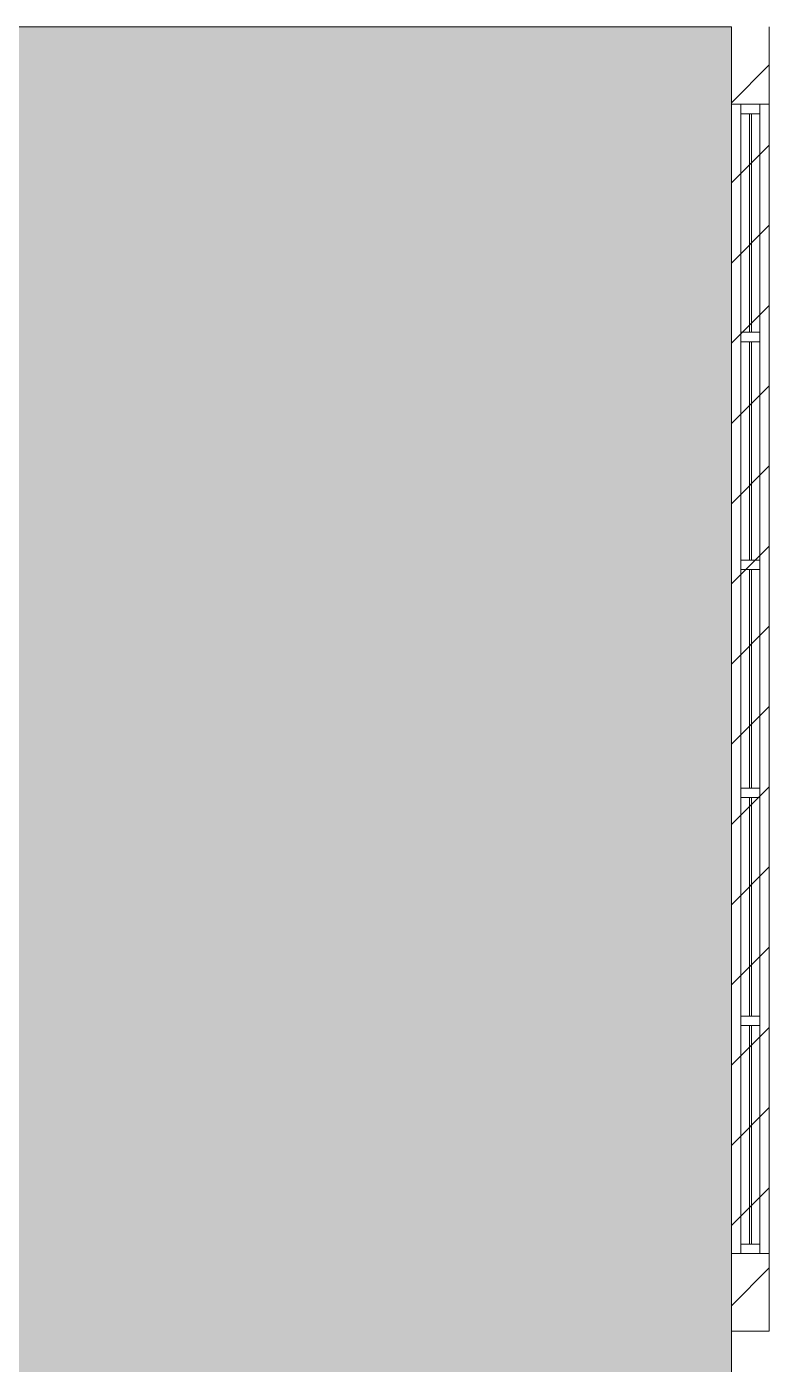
# Model space of a CAD drawing. Header units: millimetres. Extents: x -4000 to 187956, y -58990 to 162485.
# Drawn here: x 56223 to 60224, y 111825 to 118900 of the extents above; entities that cross this region are included whole.
import ezdxf

# ---------------------------------------------------------------- set-up
doc = ezdxf.new("R2010")
doc.units = ezdxf.units.MM
for name, color, linetype, lineweight in [('A-FLOR', 192, 'Continuous', 13), ('A-FLOR-PATT', 8, 'Continuous', 13), ('A-GLAZ-CURT', 52, 'Continuous', 9), ('A-GLAZ-CWMG', 51, 'Continuous', 9), ('A-WALL', 113, 'Continuous', 13), ('A-WALL-PATT', 111, 'Continuous', 13)]:
    doc.layers.add(name, color=color, linetype=linetype, lineweight=lineweight)

# ---------------------------------------------------------------- blocks, each defined once
blk = doc.blocks.new('System Panel - System Panel1-380616-0_000')
at = {"layer": 'A-GLAZ-CURT', "color": 253}
for p, q in [((-578, 5), (578, 5)), ((578, -5), (-578, -5))]:
    blk.add_line(p, q, dxfattribs=at)
at = {"layer": 'A-GLAZ-CURT', "color": 254}
for p, q in [((578, 5), (-578, 5)), ((-578, -5), (-578, 5)), ((-578, 5), (-578, -5)), ((578, 5), (578, -5)), ((578, 5), (578, -5)), ((-578, -5), (578, -5))]:
    blk.add_line(p, q, dxfattribs=at)
blk = doc.blocks.new('Rectangular Mullion - 50 x 100-349630-0_000')
at = {"layer": 'A-GLAZ-CWMG', "color": 252}
for p, q in [((60000.1, 113616.1), (60100.1, 113616.1)), ((60000.1, 112460.1), (60000.1, 113616.1)), ((60100.1, 113616.1), (60100.1, 112460.1)), ((60100.1, 112460.1), (60000.1, 112460.1))]:
    blk.add_line(p, q, dxfattribs=at)
at = {"layer": 'A-GLAZ-CWMG', "color": 254}
for p, q in [((60100.1, 113616.1), (60000.1, 113616.1)), ((60000.1, 112460.1), (60100.1, 112460.1))]:
    blk.add_line(p, q, dxfattribs=at)
at = {"layer": 'A-GLAZ-CWMG', "color": 253}
for p, q in [((60000.1, 113616.1), (60000.1, 112460.1)), ((60100.1, 113616.1), (60100.1, 112460.1))]:
    blk.add_line(p, q, dxfattribs=at)
blk = doc.blocks.new('Rectangular Mullion - 50 x 100-349631-0_000')
at = {"layer": 'A-GLAZ-CWMG', "color": 254}
for p, q in [((60000.1, 118440.1), (60045.1, 118440.1)), ((60045.1, 118440.1), (60000.1, 118440.1)), ((60000.1, 118440.1), (60000.1, 117284.1)), ((60045.1, 118440.1), (60055.1, 118440.1)), ((60055.1, 118440.1), (60100.1, 118440.1)), ((60100.1, 118440.1), (60055.1, 118440.1)), ((60100.1, 117284.1), (60100.1, 118440.1)), ((60000.1, 117284.1), (60045.1, 117284.1)), ((60045.1, 117284.1), (60000.1, 117284.1)), ((60055.1, 117284.1), (60045.1, 117284.1)), ((60055.1, 117284.1), (60100.1, 117284.1)), ((60100.1, 117284.1), (60055.1, 117284.1))]:
    blk.add_line(p, q, dxfattribs=at)
at = {"layer": 'A-GLAZ-CWMG', "color": 253}
for p, q in [((60000.1, 117284.1), (60000.1, 118440.1)), ((60100.1, 117284.1), (60100.1, 118440.1))]:
    blk.add_line(p, q, dxfattribs=at)
at = {"layer": 'A-GLAZ-CWMG', "color": 50}
for p, q in [((60055.1, 118440.1), (60045.1, 118440.1)), ((60045.1, 117284.1), (60055.1, 117284.1))]:
    blk.add_line(p, q, dxfattribs=at)
blk = doc.blocks.new('Rectangular Mullion - 50 x 100-351169-0_000')
at = {"layer": 'A-GLAZ-CWMG', "color": 253}
for p, q in [((0, 50), (-50, 50)), ((0, -50), (0, 50)), ((-50, -50), (0, -50))]:
    blk.add_line(p, q, dxfattribs=at)
at = {"layer": 'A-GLAZ-CWMG', "color": 254}
for p, q in [((-50, 50), (-50, 5)), ((-50, -5), (-50, -50))]:
    blk.add_line(p, q, dxfattribs=at)
at = {"layer": 'A-GLAZ-CWMG', "color": 252}
for p, q in [((-50, -50), (-50, 50)), ((-50, 50), (0, 50)), ((0, 50), (0, -50)), ((0, -50), (-50, -50))]:
    blk.add_line(p, q, dxfattribs=at)
at = {"layer": 'A-GLAZ-CWMG', "color": 50}
blk.add_line((-50, 5), (-50, -5), dxfattribs=at)
blk = doc.blocks.new('Rectangular Mullion - 50 x 100-351170-0_000')
at = {"layer": 'A-GLAZ-CWMG', "color": 252}
for p, q in [((0, 50), (-50, 50)), ((-50, 50), (-50, -50)), ((0, -50), (0, 50)), ((-50, -50), (0, -50))]:
    blk.add_line(p, q, dxfattribs=at)
at = {"layer": 'A-GLAZ-CWMG', "color": 254}
for p, q in [((-50, 5), (-50, 50)), ((-50, -50), (-50, -5))]:
    blk.add_line(p, q, dxfattribs=at)
at = {"layer": 'A-GLAZ-CWMG', "color": 253}
for p, q in [((-50, 50), (0, 50)), ((0, 50), (0, -50)), ((0, -50), (-50, -50))]:
    blk.add_line(p, q, dxfattribs=at)
at = {"layer": 'A-GLAZ-CWMG', "color": 50}
blk.add_line((-50, -5), (-50, 5), dxfattribs=at)
blk = doc.blocks.new('Rectangular Mullion - 50 x 100-351166-0_000')
at = {"layer": 'A-GLAZ-CWMG', "color": 253}
for p, q in [((25, 50), (-25, 50)), ((-25, -50), (25, -50))]:
    blk.add_line(p, q, dxfattribs=at)
at = {"layer": 'A-GLAZ-CWMG', "color": 254}
for p, q in [((-25, 50), (-25, 5)), ((25, 5), (25, 50)), ((-25, -5), (-25, -50)), ((25, -50), (25, -5))]:
    blk.add_line(p, q, dxfattribs=at)
at = {"layer": 'A-GLAZ-CWMG', "color": 252}
for p, q in [((-25, -50), (-25, 50)), ((-25, 50), (25, 50)), ((25, 50), (25, -50)), ((25, -50), (-25, -50))]:
    blk.add_line(p, q, dxfattribs=at)
at = {"layer": 'A-GLAZ-CWMG', "color": 50}
for p, q in [((-25, 5), (-25, -5)), ((25, -5), (25, 5))]:
    blk.add_line(p, q, dxfattribs=at)
blk = doc.blocks.new('Rectangular Mullion - 50 x 100-V707-0_000')
at = {"layer": 'A-GLAZ-CWMG', "color": 253}
for p, q in [((25, 50), (-25, 50)), ((-25, -50), (25, -50))]:
    blk.add_line(p, q, dxfattribs=at)
at = {"layer": 'A-GLAZ-CWMG', "color": 254}
for p, q in [((-25, 50), (-25, 5)), ((25, 5), (25, 50)), ((-25, -5), (-25, -50)), ((25, -50), (25, -5))]:
    blk.add_line(p, q, dxfattribs=at)
at = {"layer": 'A-GLAZ-CWMG', "color": 252}
for p, q in [((-25, -50), (-25, 50)), ((-25, 50), (25, 50)), ((25, 50), (25, -50)), ((25, -50), (-25, -50))]:
    blk.add_line(p, q, dxfattribs=at)
at = {"layer": 'A-GLAZ-CWMG', "color": 50}
for p, q in [((-25, 5), (-25, -5)), ((25, -5), (25, 5))]:
    blk.add_line(p, q, dxfattribs=at)
blk = doc.blocks.new('Rectangular Mullion - 50 x 100-V708-0_000')
at = {"layer": 'A-GLAZ-CWMG', "color": 253}
for p, q in [((25, 50), (-25, 50)), ((-25, -50), (25, -50))]:
    blk.add_line(p, q, dxfattribs=at)
at = {"layer": 'A-GLAZ-CWMG', "color": 254}
for p, q in [((-25, 50), (-25, 5)), ((25, 5), (25, 50)), ((-25, -5), (-25, -50)), ((25, -50), (25, -5))]:
    blk.add_line(p, q, dxfattribs=at)
at = {"layer": 'A-GLAZ-CWMG', "color": 252}
for p, q in [((-25, -50), (-25, 50)), ((-25, 50), (25, 50)), ((25, 50), (25, -50)), ((25, -50), (-25, -50))]:
    blk.add_line(p, q, dxfattribs=at)
at = {"layer": 'A-GLAZ-CWMG', "color": 50}
for p, q in [((-25, 5), (-25, -5)), ((25, -5), (25, 5))]:
    blk.add_line(p, q, dxfattribs=at)
blk = doc.blocks.new('CMF2_NHAXUONG_A_rvt-1-0_000')
at = {"layer": 'A-FLOR-PATT', "lineweight": 9}
h = blk.add_hatch(dxfattribs=at)
h.set_pattern_fill('FP_27', color=252, style=0, pattern_type=2)
h.set_pattern_definition([(0, (83000, 72469.74), (0, 100), []), (90, (83000, 72469.74), (-200, 200), [100, -700]), (90, (83400, 72569.74), (-200, 200), [100, -700])])
h.paths.add_polyline_path([(51050, 25999.7), (59350, 25999.7), (59350, 35449.7), (59950, 35449.7), (59950, 45449.7), (59350, 45449.7), (59350, 55449.7), (59950, 55449.7), (59950, 64899.7), (51650, 64899.7), (51650, 55449.7), (51050, 55449.7), (51050, 45449.6), (51650, 45449.6), (51650, 35449.6), (51050, 35449.6), (51050, 26448.8)])
h.paths.add_polyline_path([(114950, 25999.7), (114950, 35449.6), (114350, 35449.6), (114350, 45449.6), (114950, 45449.6), (114950, 55449.7), (114350, 55449.7), (114350, 64899.7), (106050, 64899.7), (106050, 55449.7), (106650, 55449.7), (106650, 45449.7), (106050, 45449.7), (106050, 35449.7), (106650, 35449.7), (106650, 25999.7), (111663.5, 25999.7)])
h.paths.add_polyline_path([(109849.8, 29724.6), (107849.8, 29724.6), (107849.8, 31724.6), (109849.8, 31724.6)])
h.paths.add_polyline_path([(56149.8, 29724.6), (56149.8, 31724.6), (58149.8, 31724.6), (58149.8, 29724.6), (57243.6, 29724.6)])
h.paths.add_polyline_path([(111149.8, 39449.6), (111149.8, 41449.6), (113149.8, 41449.6), (113149.8, 39449.6), (111663.5, 39449.6)])
h.paths.add_polyline_path([(52849.8, 39449.6), (52849.8, 41449.6), (54849.8, 41449.6), (54849.8, 39449.6)])
h.paths.add_polyline_path([(109849.8, 49836.2), (107849.8, 49836.2), (107849.8, 51836.2), (109849.8, 51836.2)])
h.paths.add_polyline_path([(57243.6, 49836.2), (56149.8, 49836.2), (56149.8, 51836.2), (58149.8, 51836.2), (58149.8, 49836.2)])
h.paths.add_polyline_path([(51050, 82900), (59350, 82900), (59350, 91449.6), (59950, 91449.6), (59950, 101449.7), (59350, 101449.7), (59350, 111449.7), (59950, 111449.7), (59950, 118899.7), (51650, 118899.7), (51650, 111449.6), (51050, 111449.6), (51050, 101449.7), (51650, 101449.7), (51650, 91449.6), (51050, 91449.6), (51050, 84850.6)])
h.paths.add_polyline_path([(106650, 82900), (114950, 82900), (114950, 91449.6), (114350, 91449.6), (114350, 101449.7), (114950, 101449.7), (114950, 111449.6), (114350, 111449.6), (114350, 118899.7), (106050, 118899.7), (106050, 111449.7), (106650, 111449.7), (106650, 101449.7), (106050, 101449.7), (106050, 91449.6), (106650, 91449.6), (106650, 89522.8)])
h.paths.add_polyline_path([(54850, 95449.6), (52850, 95449.6), (52850, 97449.6), (54850, 97449.6)])
h.paths.add_polyline_path([(111663.5, 95449.6), (111149.6, 95449.6), (111149.6, 97449.6), (113149.6, 97449.6), (113149.6, 95449.6)])
h.paths.add_polyline_path([(57243.6, 105449.7), (56149.6, 105449.7), (56149.6, 107449.7), (58149.6, 107449.7), (58149.6, 105449.7)])
h.paths.add_polyline_path([(109850, 105449.7), (107850, 105449.7), (107850, 107449.7), (109850, 107449.7)])
h.paths.add_polyline_path([(111663.5, 114174.6), (111149.6, 114174.6), (111149.6, 116174.6), (113149.6, 116174.6), (113149.6, 114174.6)])
h.paths.add_polyline_path([(52850, 114174.6), (52850, 116174.6), (54850, 116174.6), (54850, 114174.6)])
at = {"layer": 'A-WALL-PATT', "lineweight": 9}
h = blk.add_hatch(dxfattribs=at)
h.set_pattern_fill('FP_13', color=250, style=0, pattern_type=2)
h.set_pattern_definition([(45, (0, 0), (-212.13203, 212.13203), [])])
h.paths.add_polyline_path([(59949.9, 112000), (60149.9, 112000), (60149.9, 118900.1), (59949.9, 118900.1), (59949.9, 112883.5)])
at = {"layer": 'A-FLOR', "color": 93, "lineweight": 15}
for p, q in [((51650, 118899.7), (59949.9, 118899.7)), ((59950, 118490.1), (59950, 118899.7)), ((59950, 112000), (59950, 112410.1)), ((59950, 112000), (59950, 111449.7))]:
    blk.add_line(p, q, dxfattribs=at)
at = {"layer": 'A-FLOR', "color": 94, "lineweight": 15}
for p, q in [((59949.9, 118899.7), (51650, 118899.7)), ((59950, 111449.7), (59950, 112000))]:
    blk.add_line(p, q, dxfattribs=at)
at = {"layer": 'A-FLOR', "color": 81, "lineweight": 15}
for p, q in [((59950, 118899.7), (59950, 118490.1)), ((59950, 112410.1), (59950, 118490.1)), ((59950, 112410.1), (59950, 112000))]:
    blk.add_line(p, q, dxfattribs=at)
at = {"layer": 'A-FLOR', "color": 71, "lineweight": 15}
blk.add_line((59950, 118490.1), (59950, 112410.1), dxfattribs=at)
at = {"layer": 'A-WALL', "color": 90, "lineweight": 15}
for p, q in [((59949.9, 118900.1), (59949.9, 112000)), ((60149.9, 112000), (60149.9, 118900.1)), ((59949.9, 112000), (60149.9, 112000))]:
    blk.add_line(p, q, dxfattribs=at)
at = {"layer": 'A-WALL', "color": 35, "lineweight": 15}
for p, q in [((59949.9, 118900.1), (59949.9, 118490.1)), ((60149.9, 118490.1), (60149.9, 118900.1)), ((59949.9, 118490.1), (59949.9, 112410.1)), ((59949.9, 112410.1), (59949.9, 118490.1)), ((59949.9, 118490.1), (60000.1, 118490.1)), ((60149.9, 118490.1), (59949.9, 118490.1)), ((60100.1, 118490.1), (60149.9, 118490.1)), ((60149.9, 118490.1), (60149.9, 112410.1)), ((60149.9, 112410.1), (60149.9, 118490.1)), ((59949.9, 112410.1), (59949.9, 112000)), ((60149.9, 112410.1), (59949.9, 112410.1)), ((60000.1, 112410.1), (59949.9, 112410.1)), ((60149.9, 112410.1), (60100.1, 112410.1)), ((60149.9, 112000), (60149.9, 112410.1)), ((60149.9, 112000), (59949.9, 112000))]:
    blk.add_line(p, q, dxfattribs=at)
at = {"layer": 'A-WALL', "color": 53, "lineweight": 15}
for p, q in [((59949.9, 118490.1), (59949.9, 112410.1)), ((60000.1, 118490.1), (60100.1, 118490.1)), ((60149.9, 112410.1), (60149.9, 118490.1)), ((60100.1, 112410.1), (60000.1, 112410.1))]:
    blk.add_line(p, q, dxfattribs=at)
at = {"layer": 'A-GLAZ-CURT', "color": 250, "lineweight": 9, "rotation": 269.9999999999999}
for p in [(60050.1, 117862.1), (60050.1, 116656.1), (60050.1, 115450.1), (60050.1, 114244.1), (60050.1, 113038.1)]:
    blk.add_blockref('System Panel - System Panel1-380616-0_000', p, dxfattribs=at)
at = {"layer": 'A-GLAZ-CWMG', "color": 250, "lineweight": 9, "rotation": 89.99999999999993}
blk.add_blockref('Rectangular Mullion - 50 x 100-351170-0_000', (60050.1, 118490.1), dxfattribs=at)
at = {"layer": 'A-GLAZ-CWMG', "color": 250, "lineweight": 9}
for name, p in [('Rectangular Mullion - 50 x 100-349630-0_000', (0, 4824)), ('Rectangular Mullion - 50 x 100-349631-0_000', (0, 0)), ('Rectangular Mullion - 50 x 100-349630-0_000', (0, 3618)), ('Rectangular Mullion - 50 x 100-349631-0_000', (0, -1206)), ('Rectangular Mullion - 50 x 100-349630-0_000', (0, 2412)), ('Rectangular Mullion - 50 x 100-349631-0_000', (0, -2412)), ('Rectangular Mullion - 50 x 100-349630-0_000', (0, 1206)), ('Rectangular Mullion - 50 x 100-349631-0_000', (0, -3618)), ('Rectangular Mullion - 50 x 100-349630-0_000', (0, 0)), ('Rectangular Mullion - 50 x 100-349631-0_000', (0, -4824))]:
    blk.add_blockref(name, p, dxfattribs=at)
at = {"layer": 'A-GLAZ-CWMG', "color": 250, "lineweight": 9, "extrusion": (0, 0, -1), "rotation": 270.0000000000001}
for name, p in [('Rectangular Mullion - 50 x 100-351166-0_000', (-60050.1, 117259.1)), ('Rectangular Mullion - 50 x 100-V707-0_000', (-60050.1, 116053.1)), ('Rectangular Mullion - 50 x 100-V707-0_000', (-60050.1, 114847.1)), ('Rectangular Mullion - 50 x 100-V708-0_000', (-60050.1, 113641.1)), ('Rectangular Mullion - 50 x 100-351169-0_000', (-60050.1, 112410.1))]:
    blk.add_blockref(name, p, dxfattribs=at)

msp = doc.modelspace()

# ---------------------------------------------------------------- block references
at = {"lineweight": 5}
msp.add_blockref('CMF2_NHAXUONG_A_rvt-1-0_000', (0, 0), dxfattribs=at)

doc.saveas('drawing.dxf')
